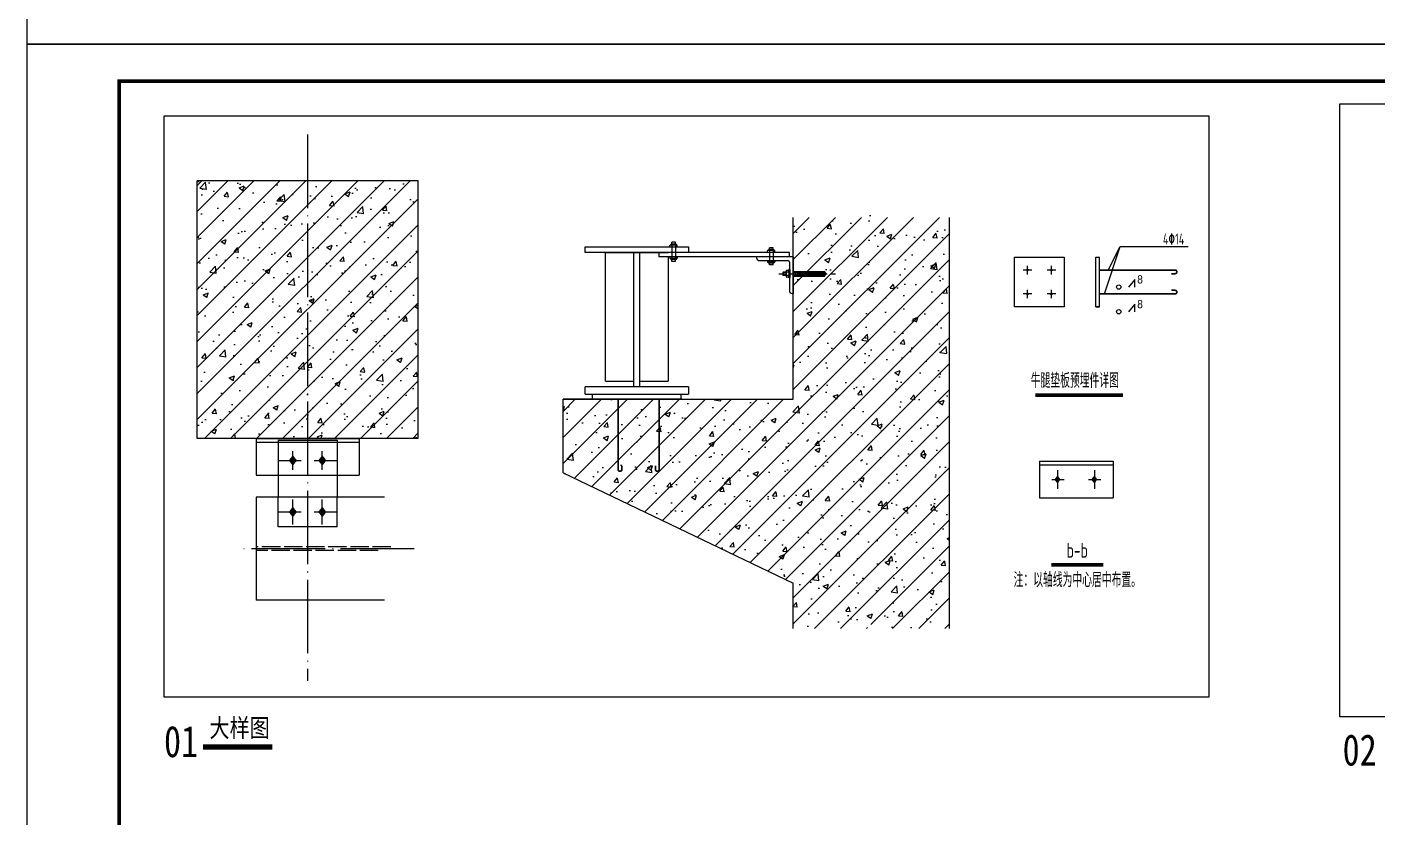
# Model space of a CAD drawing. Extents: x 10220221 to 10320221, y -710711 to -416711.
# Drawn here: x 10220221 to 10256883, y -605711 to -584241 of the extents above; entities that cross this region are included whole.
import ezdxf
from ezdxf.lldxf.tags import DXFTag

# ---------------------------------------------------------------- set-up
doc = ezdxf.new("R2010")
doc.units = 0
doc.header["$LTSCALE"] = 1000
doc.header["$MEASUREMENT"] = 0
for name, pattern in [('5', [1.2, 0.5, -0.1, 0.5, -0.1]), ('DASHED2', [0.375, 0.25, -0.125]), ('DOTE', [2.42, 2, -0.2, 0.02, -0.2])]:
    doc.linetypes.add(name, pattern=pattern)
doc.layers.get('0').update_dxf_attribs({"color": 2})
for name, color, linetype in [('1307', 7, 'Continuous'), ('DIM', 7, 'Continuous'), ('DIM_SYMB', 3, 'Continuous'), ('PUB_TEXT', 7, 'Continuous'), ('PUB_TITLE', 4, 'Continuous'), ('XX1', 7, 'Continuous'), ('ZX', 4, 'Continuous'), ('尺寸标注', 253, 'Continuous'), ('尺寸线及数字', 253, 'Continuous'), ('层10', 7, 'Continuous'), ('总说明文字', 7, 'Continuous'), ('板洞', 253, 'Continuous'), ('标注尺寸数字', 253, 'Continuous'), ('螺栓孔标注', 253, 'Continuous'), ('轴线__点划线', 253, 'Continuous'), ('附图框', 251, 'Continuous'), ('预制板', 1, 'Continuous')]:
    doc.layers.add(name, color=color, linetype=linetype)
doc.styles.add('BIANHAO', font='SIMHEI.TTF', dxfattribs={"width": 0.8})
doc.styles.get("Standard").update_dxf_attribs({"font": 'sa-rs.shx', "width": 0.8, "bigfont": 'GBCBIG.shx'})
doc.styles.add('TSSD', font='tssdeng.shx', dxfattribs={"width": 0.7, "height": 300, "bigfont": 'tssdchn.shx'})
doc.styles.add('TUMING', font='SimSun.ttf', dxfattribs={"width": 0.8, "height": 500})
tags = doc.linetypes.add('DASH', pattern=[0.35, 0.25, -0.1]).pattern_tags.tags
tags[6:7] = [DXFTag(74, 4), DXFTag(75, 0), DXFTag(340, '0'), DXFTag(46, 1.0), DXFTag(50, 0.0), DXFTag(44, 0.0), DXFTag(45, 0.0)]
tags[4:5] = [DXFTag(74, 4), DXFTag(75, 0), DXFTag(340, '0'), DXFTag(46, 1.0), DXFTag(50, 0.0), DXFTag(44, 0.0), DXFTag(45, 0.0)]

# ---------------------------------------------------------------- blocks, each defined once
blk = doc.blocks.new('A$C28856B2C')
at = {"layer": 'XX1'}
h = blk.add_hatch(dxfattribs=at)
h.set_pattern_fill('ANSI31', color=256, scale=15, angle=-180, style=0)
h.set_pattern_definition([(135, (-168973.6758, 823486.4336), (-1.3258252147, -1.3258252147), [])])
h.paths.add_polyline_path([(42.7, 15), (47.7, 21), (50.9, 21), (51.2, 21.6), (51.2, 21), (56.1, 21), (56.5, 21.6), (56.5, 21), (61.4, 21), (61.7, 21.6), (61.8, 21), (66.7, 21), (67, 21.6), (67.1, 21), (72, 21), (72.3, 21.6), (72.3, 21), (77.3, 21), (77.6, 21.6), (77.6, 21), (82.5, 21), (82.9, 21.6), (82.9, 21), (87.8, 21), (88.1, 21.6), (88.2, 21), (93.1, 21), (93.4, 21.6), (93.4, 21), (98.4, 21), (98.7, 21.6), (98.7, 21), (103.6, 21), (104, 21.6), (104, 21), (108.9, 21), (109.2, 21.6), (109.3, 21), (114.2, 21), (114.5, 21.6), (114.6, 21), (119.5, 21), (119.8, 21.6), (119.8, 21), (124.7, 21), (125.1, 21.6), (125.1, 21), (130, 21), (130.3, 21.6), (130.4, 21), (135.3, 21), (135.6, 21.6), (135.7, 21), (140.6, 21), (140.9, 21.6), (140.9, 21), (145.9, 21), (146.2, 21.6), (146.2, 21), (153.2, 21), (153.2, 23.4), (40.3, 23.4), (33.8, 15)])
h.paths.add_polyline_path([(40.3, 6.6), (153.2, 6.6), (153.2, 9), (143.9, 9), (143.5, 8.4), (143.5, 9), (138.6, 9), (138.3, 8.4), (138.2, 9), (133.3, 9), (133, 8.4), (132.9, 9), (128, 9), (127.7, 8.4), (127.7, 9), (122.8, 9), (122.4, 8.4), (122.4, 9), (117.5, 9), (117.2, 8.4), (117.1, 9), (112.2, 9), (111.9, 8.4), (111.8, 9), (106.9, 9), (106.6, 8.4), (106.6, 9), (101.6, 9), (101.3, 8.4), (101.3, 9), (96.4, 9), (96, 8.4), (96, 9), (91.1, 9), (90.8, 8.4), (90.7, 9), (85.8, 9), (85.5, 8.4), (85.5, 9), (80.5, 9), (80.2, 8.4), (80.2, 9), (75.3, 9), (74.9, 8.4), (74.9, 9), (70, 9), (69.7, 8.4), (69.6, 9), (64.7, 9), (64.4, 8.4), (64.3, 9), (59.4, 9), (59.1, 8.4), (59.1, 9), (54.2, 9), (53.8, 8.4), (53.8, 9), (48.9, 9), (48.6, 8.4), (48.5, 9), (47.7, 9), (42.7, 15), (33.8, 15)])
at = {"layer": 'XX1', "linetype": 'DASHED2', "ltscale": 0.1}
blk.add_line((205.6, 15), (0, 15), dxfattribs=at)
at = {"layer": 'XX1', "color": 7}
for p, q in [((47.7, 21), (42.7, 15)), ((47.7, 9), (42.7, 15)), ((153.2, 21), (47.7, 21)), ((153.2, 9), (47.7, 9)), ((48.5, 9), (51.2, 21)), ((48.5, 9), (50.9, 21)), ((48.5, 9), (48.6, 8.4)), ((48.6, 8.4), (48.9, 9)), ((48.9, 9), (51.2, 21)), ((50.9, 21), (51.2, 21.6)), ((51.2, 21.6), (51.2, 21)), ((53.8, 9), (56.5, 21)), ((53.8, 9), (56.1, 21)), ((53.8, 8.4), (54.2, 9)), ((53.8, 9), (53.8, 8.4)), ((54.2, 9), (56.5, 21)), ((56.1, 21), (56.5, 21.6)), ((56.5, 21.6), (56.5, 21)), ((59.1, 9), (61.8, 21)), ((59.1, 9), (61.4, 21)), ((59.1, 8.4), (59.4, 9)), ((59.1, 9), (59.1, 8.4)), ((59.4, 9), (61.8, 21)), ((61.4, 21), (61.7, 21.6)), ((61.7, 21.6), (61.8, 21)), ((64.3, 9), (67.1, 21)), ((64.3, 9), (66.7, 21)), ((64.3, 9), (64.4, 8.4)), ((64.4, 8.4), (64.7, 9)), ((64.7, 9), (67.1, 21)), ((66.7, 21), (67, 21.6)), ((67, 21.6), (67.1, 21)), ((69.6, 9), (72.3, 21)), ((69.6, 9), (72, 21)), ((69.6, 9), (69.7, 8.4)), ((69.7, 8.4), (70, 9)), ((70, 9), (72.3, 21)), ((72, 21), (72.3, 21.6)), ((72.3, 21.6), (72.3, 21)), ((74.9, 9), (77.6, 21)), ((74.9, 9), (77.3, 21)), ((74.9, 8.4), (75.3, 9)), ((74.9, 9), (74.9, 8.4)), ((75.3, 9), (77.6, 21)), ((77.3, 21), (77.6, 21.6)), ((77.6, 21.6), (77.6, 21)), ((80.2, 9), (82.9, 21)), ((80.2, 9), (82.5, 21)), ((80.2, 8.4), (80.5, 9)), ((80.2, 9), (80.2, 8.4)), ((80.5, 9), (82.9, 21)), ((82.5, 21), (82.9, 21.6)), ((82.9, 21.6), (82.9, 21)), ((85.5, 9), (88.2, 21)), ((85.5, 9), (87.8, 21)), ((85.5, 8.4), (85.8, 9)), ((85.5, 9), (85.5, 8.4)), ((85.8, 9), (88.2, 21)), ((87.8, 21), (88.1, 21.6)), ((88.1, 21.6), (88.2, 21)), ((90.7, 9), (93.4, 21)), ((90.7, 9), (93.1, 21)), ((90.7, 9), (90.8, 8.4)), ((90.8, 8.4), (91.1, 9)), ((91.1, 9), (93.4, 21)), ((93.1, 21), (93.4, 21.6)), ((93.4, 21.6), (93.4, 21)), ((96, 9), (98.7, 21)), ((96, 9), (98.4, 21)), ((96, 8.4), (96.4, 9)), ((96, 9), (96, 8.4)), ((96.4, 9), (98.7, 21)), ((98.4, 21), (98.7, 21.6)), ((98.7, 21.6), (98.7, 21)), ((101.3, 9), (104, 21)), ((101.3, 9), (103.6, 21)), ((101.3, 8.4), (101.6, 9)), ((101.3, 9), (101.3, 8.4)), ((101.6, 9), (104, 21)), ((103.6, 21), (104, 21.6)), ((104, 21.6), (104, 21)), ((106.6, 9), (109.3, 21)), ((106.6, 9), (108.9, 21)), ((106.6, 8.4), (106.9, 9)), ((106.6, 9), (106.6, 8.4)), ((106.9, 9), (109.3, 21)), ((108.9, 21), (109.2, 21.6)), ((109.2, 21.6), (109.3, 21)), ((111.8, 9), (114.6, 21)), ((111.8, 9), (114.2, 21)), ((111.8, 9), (111.9, 8.4)), ((111.9, 8.4), (112.2, 9)), ((112.2, 9), (114.6, 21)), ((114.2, 21), (114.5, 21.6)), ((114.5, 21.6), (114.6, 21)), ((117.1, 9), (119.8, 21)), ((117.1, 9), (119.5, 21)), ((117.1, 9), (117.2, 8.4)), ((117.2, 8.4), (117.5, 9)), ((117.5, 9), (119.8, 21)), ((119.5, 21), (119.8, 21.6)), ((119.8, 21.6), (119.8, 21)), ((122.4, 9), (125.1, 21)), ((122.4, 9), (124.7, 21)), ((122.4, 8.4), (122.8, 9)), ((122.4, 9), (122.4, 8.4)), ((122.8, 9), (125.1, 21)), ((124.7, 21), (125.1, 21.6)), ((125.1, 21.6), (125.1, 21)), ((127.7, 9), (130.4, 21)), ((127.7, 9), (130, 21)), ((127.7, 8.4), (128, 9)), ((127.7, 9), (127.7, 8.4)), ((128, 9), (130.4, 21)), ((130, 21), (130.3, 21.6)), ((130.3, 21.6), (130.4, 21)), ((132.9, 9), (135.7, 21)), ((132.9, 9), (135.3, 21)), ((132.9, 9), (133, 8.4)), ((133, 8.4), (133.3, 9)), ((133.3, 9), (135.7, 21)), ((135.3, 21), (135.6, 21.6)), ((135.6, 21.6), (135.7, 21)), ((138.2, 9), (140.9, 21)), ((138.2, 9), (140.6, 21)), ((138.2, 9), (138.3, 8.4)), ((138.3, 8.4), (138.6, 9)), ((138.6, 9), (140.9, 21)), ((140.6, 21), (140.9, 21.6)), ((140.9, 21.6), (140.9, 21)), ((143.5, 9), (146.2, 21)), ((143.5, 9), (145.9, 21)), ((143.5, 8.4), (143.9, 9)), ((143.5, 9), (143.5, 8.4)), ((143.9, 9), (146.2, 21)), ((145.9, 21), (146.2, 21.6)), ((146.2, 21.6), (146.2, 21)), ((146.2, 21), (146.2, 9)), ((166.2, 30), (168.9, 30)), ((166.2, 0), (166.2, 30)), ((166.2, 0), (168.9, 0)), ((168.9, 24.3), (168.9, 30)), ((168.9, 5.7), (168.9, 24.3)), ((168.9, 0), (168.9, 5.7)), ((171.6, 27), (176.7, 27)), ((171.6, 21), (176.7, 21)), ((171.6, 9), (176.7, 9)), ((171.6, 3), (176.7, 3)), ((179.4, 5.7), (179.4, 24.3)), ((179.4, 21), (189.6, 21)), ((179.4, 9), (189.6, 9)), ((189.6, 21), (191.2, 19.4)), ((189.6, 9), (191.2, 10.7)), ((191.2, 10.7), (191.2, 19.4))]:
    blk.add_line(p, q, dxfattribs=at)
at = {"layer": 'XX1'}
blk.add_line((153.2, 6.6), (153.2, 23.4), dxfattribs=at)
at = {"layer": 'XX1', "color": 7, "linetype": 'Continuous'}
for p, q in [((179.4, 19.4), (191.2, 19.4)), ((179.4, 10.7), (191.2, 10.7))]:
    blk.add_line(p, q, dxfattribs=at)
at = {"layer": 'XX1', "color": 7, "linetype": 'DASHED2'}
blk.add_line((189.6, 9), (189.6, 21), dxfattribs=at)
at = {"layer": 'XX1', "color": 7}
for centre, start, end in [((171.6, 24.3), 90, 180), ((171.6, 23.7), 180, 270), ((171.6, 18.3), 90, 180), ((171.6, 11.7), 180, 270), ((171.6, 6.3), 90, 180), ((171.6, 5.7), 180, 270), ((176.7, 24.3), 0, 90), ((176.7, 23.7), 270, 0), ((176.7, 18.3), 0, 90), ((176.7, 11.7), 270, 0), ((176.7, 6.3), 0, 90), ((176.7, 5.7), 270, 0)]:
    blk.add_arc(centre, 2.7, start, end, dxfattribs=at)
at = {"layer": 'ZX'}
for p, q in [((40.3, 23.4), (33.8, 15)), ((33.8, 15), (40.3, 6.6)), ((153.2, 23.4), (40.3, 23.4)), ((153.2, 6.6), (40.3, 6.6))]:
    blk.add_line(p, q, dxfattribs=at)

msp = doc.modelspace()

# ---------------------------------------------------------------- hatches: boundary and pattern name
h = msp.add_hatch()
h.set_pattern_fill('钢筋混凝土', color=256, scale=200)
h.set_pattern_definition([(45, (-23738, -7.26), (-353.55339, 353.55339), []), (50, (-23738, -7.3), (1434.52037, -125.50427), [150, -1650]), (355, (-23738, -7.3), (-277.50267, 1504.38427), [120, -1320]), (100.4514, (-23618.5, -17.7), (1157.01876, 1378.87908), [127.48038, -1402.28422]), (46.1842, (-23738, 392.7), (2134.4821, -331.03803), [225, -2475]), (96.6356, (-23560.1, 365.2), (1869.3254, 1948.23574), [191.22058, -2103.426]), (351.1842, (-23738, 392.7), (1869.3239, 1948.2372), [180, -1980]), (21, (-23538, 292.7), (1193.8141, -805.23778), [150, -1650]), (326, (-23538, 292.7), (486.63066, 1450.3001), [120, -1320]), (71.4514, (-23438.5, 225.6), (1680.44526, 645.061), [127.48038, -1402.28422]), (37.5, (-23738, -7.26), (24.31971, 665.787708), [0, -1304, 0, -1340, 0, -1325]), (7.5, (-23738, -7.26), (526.139075, 788.823424), [0, -764, 0, -1274, 0, -505]), (327.5, (-24184, -7.26), (1067.644872, -45.109743), [0, -500, 0, -1560, 0, -2070]), (317.5, (-24384, -7.3), (1166.37234, 200.209965), [0, -650, 0, -1036, 0, -1470])])
h.paths.add_polyline_path([(10227841, -588421), (10224841, -588421), (10224841, -595421), (10227841, -595421)])
h.paths.add_polyline_path([(10227841, -595421), (10230841, -595421), (10230841, -588421), (10227841, -588421)])
h.paths.add_polyline_path([(10229820, -596514), (10229820, -595928), (10229428, -595928), (10229428, -596514)], flags=9)
h.paths.add_polyline_path([(10229843, -596064), (10229843, -595478), (10229450, -595478), (10229450, -596064)], flags=9)
h.paths.add_polyline_path([(10230466, -595850), (10230466, -595296), (10230074, -595296), (10230074, -595850)], flags=9)
h = msp.add_hatch()
h.set_pattern_fill('钢筋混凝土', color=256, scale=200)
h.set_pattern_definition([(45, (-18837.16, 127.33), (-353.55339, 353.55339), []), (50, (-18837.2, 127.3), (1434.52037, -125.50427), [150, -1650]), (355, (-18837.2, 127.3), (-277.50267, 1504.38427), [120, -1320]), (100.4514, (-18717.6, 116.9), (1157.01876, 1378.87908), [127.48038, -1402.28422]), (46.1842, (-18837.2, 527.3), (2134.4821, -331.03803), [225, -2475]), (96.6356, (-18659.3, 499.7), (1869.3254, 1948.23574), [191.22058, -2103.426]), (351.1842, (-18837.2, 527.3), (1869.3239, 1948.2372), [180, -1980]), (21, (-18637.2, 427.3), (1193.8141, -805.23778), [150, -1650]), (326, (-18637.2, 427.3), (486.63066, 1450.3001), [120, -1320]), (71.4514, (-18537.7, 360.2), (1680.44526, 645.061), [127.48038, -1402.28422]), (37.5, (-18837.16, 127.33), (24.31971, 665.787708), [0, -1304, 0, -1340, 0, -1325]), (7.5, (-18837.16, 127.3), (526.139075, 788.823424), [0, -764, 0, -1274, 0, -505]), (327.5, (-19283.16, 127.33), (1067.644872, -45.109743), [0, -500, 0, -1560, 0, -2070]), (317.5, (-19483.2, 127.3), (1166.37234, 200.209965), [0, -650, 0, -1036, 0, -1470])])
h.paths.add_polyline_path([(10241031, -594356), (10234781, -594356), (10234781, -596356), (10241031, -599356), (10241031, -600587), (10243039, -600587), (10243115, -600377), (10243190, -600797), (10243264, -600587), (10245272, -600587), (10245272, -589416), (10243264, -589416), (10243190, -589626), (10243115, -589206), (10243039, -589416), (10241031, -589416)])
h = msp.add_hatch(color=256)
h.paths.add_polyline_path([(10248216, -596440), (10248141, -596538), (10248205, -596538, -0.414212), (10248216, -596527)])
h.paths.add_polyline_path([(10248250, -596484), (10248216, -596440), (10248216, -596527, -0.140453), (10248222, -596528)])
h.paths.add_polyline_path([(10248250, -596484), (10248222, -596528, -0.258711), (10248227, -596538), (10248291, -596538)])
h.paths.add_polyline_path([(10248291, -596538), (10248227, -596538, -0.414215), (10248216, -596549), (10248216, -596635)])
h.paths.add_polyline_path([(10248216, -596549, -0.414212), (10248205, -596538), (10248141, -596538), (10248216, -596635)])
h = msp.add_hatch(color=256)
h.paths.add_polyline_path([(10249216, -596440), (10249141, -596538), (10249205, -596538, -0.414212), (10249216, -596527)])
h.paths.add_polyline_path([(10249250, -596484), (10249216, -596440), (10249216, -596527, -0.140453), (10249222, -596528)])
h.paths.add_polyline_path([(10249250, -596484), (10249222, -596528, -0.258711), (10249227, -596538), (10249291, -596538)])
h.paths.add_polyline_path([(10249291, -596538), (10249227, -596538, -0.414215), (10249216, -596549), (10249216, -596635)])
h.paths.add_polyline_path([(10249216, -596549, -0.414212), (10249205, -596538), (10249141, -596538), (10249216, -596635)])

# ---------------------------------------------------------------- linework, layer by layer
for p, q in [((10224841, -595421, -2), (10224841, -588421, -2)), ((10230841, -588421, -2), (10224841, -588421, -2)), ((10230841, -595421, -2), (10230841, -588421, -2)), ((10247507, -590846), (10247274, -590846)), ((10247391, -590963), (10247391, -590730)), ((10248157, -590846), (10247924, -590846)), ((10248041, -590963), (10248041, -590730)), ((10247507, -591496), (10247274, -591496)), ((10247391, -591613), (10247391, -591380)), ((10248157, -591496), (10247924, -591496)), ((10248041, -591613), (10248041, -591380)), ((10230841, -595421, -2), (10224841, -595421, -2)), ((10247716, -596038, -2), (10249716, -596038, -2)), ((10247716, -596038, -2), (10247716, -597038, -2)), ((10249716, -596038, -2), (10249716, -597038, -2)), ((10247716, -596138, -2), (10249716, -596138, -2)), ((10248216, -596440, -2), (10248141, -596538, -2)), ((10249216, -596440, -2), (10249141, -596538, -2)), ((10248141, -596538, -2), (10248216, -596635, -2)), ((10249141, -596538, -2), (10249216, -596635, -2)), ((10247716, -597038, -2), (10249716, -597038, -2))]:
    msp.add_line(p, q)
at = {"ltscale": 100}
for p, q in [((10250311, -591100), (10250137, -591309)), ((10250311, -591309), (10250311, -591100)), ((10250311, -591772), (10250137, -591981)), ((10250311, -591981), (10250311, -591772))]:
    msp.add_line(p, q, dxfattribs=at)
for centre in [(10249869, -591309), (10249869, -591981)]:
    msp.add_circle(centre, 59, dxfattribs=at)
at = {"layer": '1307'}
for p, q in [((10249479, -591496), (10249911, -590210)), ((10249581, -590846), (10249911, -590210)), ((10249911, -590210), (10251756, -590210)), ((10249246, -590496), (10249346, -590496)), ((10249246, -591846), (10249246, -590496)), ((10249346, -591846), (10249346, -590496)), ((10249246, -591846), (10249346, -591846)), ((10249346, -591846), (10249246, -591846))]:
    msp.add_line(p, q, dxfattribs=at)
msp.add_lwpolyline([(10247041, -590496), (10248391, -590496), (10248391, -591846), (10247041, -591846)], close=True, dxfattribs=at)
at = {"layer": 'DIM_SYMB', "color": 3, "const_width": 143, "elevation": -1}
msp.add_lwpolyline([(10225000, -603805), (10226884, -603805)], dxfattribs=at)
at = {"layer": 'PUB_TITLE'}
for points in [[(10220221, -584711), (10320221, -584711), (10320221, -542711), (10220221, -542711)], [(10220221, -626711), (10320221, -626711), (10320221, -584711), (10220221, -584711)]]:
    msp.add_lwpolyline(points, close=True, dxfattribs=at)
at = {"layer": 'PUB_TITLE', "const_width": 100}
msp.add_lwpolyline([(10222721, -625711), (10319221, -625711), (10319221, -585711), (10222721, -585711)], close=True, dxfattribs=at)
at = {"layer": '尺寸标注', "color": 7, "const_width": 100}
for points in [[(10247607, -594245), (10249989, -594245)], [(10248041, -598858), (10249450, -598858)]]:
    msp.add_lwpolyline(points, dxfattribs=at)
at = {"layer": '尺寸线及数字'}
for p, q in [((10241031, -594356, -2), (10241031, -589416, -2)), ((10245272, -600587, -2), (10245272, -589416, -2)), ((10235381, -590366, -2), (10235381, -590216, -2)), ((10235381, -590216, -2), (10238181, -590216, -2)), ((10237681, -590216, -2), (10237681, -590176, -2)), ((10237871, -590166, -2), (10237691, -590166, -2)), ((10237706, -590166, -2), (10237706, -590151, -2)), ((10237846, -590141, -2), (10237716, -590141, -2)), ((10237831, -590091, -2), (10237731, -590091, -2)), ((10237731, -590141, -2), (10237731, -590091, -2)), ((10237731, -590141, -2), (10237731, -590561, -2)), ((10237831, -590141, -2), (10237831, -590091, -2)), ((10237831, -590141, -2), (10237831, -590561, -2)), ((10237856, -590166, -2), (10237856, -590151, -2)), ((10237881, -590216, -2), (10237881, -590176, -2)), ((10238181, -590216, -2), (10238181, -590366, -2)), ((10240481, -590241, -2), (10240381, -590241, -2)), ((10240481, -590241, -2), (10240381, -590241, -2)), ((10240381, -590291, -2), (10240381, -590241, -2)), ((10240481, -590291, -2), (10240481, -590241, -2)), ((10240931, -590366, -2), (10235381, -590366, -2)), ((10235931, -593866, -2), (10235931, -590366, -2)), ((10235931, -590366, -2), (10237631, -590366, -2)), ((10235931, -590366, -2), (10237631, -590366, -2)), ((10235931, -590366, -2), (10237631, -590366, -2)), ((10236705, -590366, -2), (10236855, -590366, -2)), ((10236705, -594016, -2), (10236705, -590366, -2)), ((10236855, -590366, -2), (10236855, -594016, -2)), ((10237381, -590366, -2), (10237381, -590486, -2)), ((10241031, -590486, -2), (10237381, -590486, -2)), ((10237631, -590486, -2), (10237631, -593866, -2)), ((10237681, -590486, -2), (10237681, -590526, -2)), ((10237871, -590536, -2), (10237691, -590536, -2)), ((10237706, -590536, -2), (10237706, -590551, -2)), ((10237846, -590561, -2), (10237716, -590561, -2)), ((10237731, -590611, -2), (10237731, -590561, -2)), ((10237831, -590611, -2), (10237731, -590611, -2)), ((10237831, -590611, -2), (10237831, -590561, -2)), ((10237856, -590536, -2), (10237856, -590551, -2)), ((10237881, -590486, -2), (10237881, -590526, -2)), ((10241031, -590486, -2), (10240031, -590486, -2)), ((10240081, -590586, -2), (10240881, -590586, -2)), ((10240331, -590366, -2), (10240331, -590326, -2)), ((10240331, -590586, -2), (10240331, -590621, -2)), ((10240531, -590316, -2), (10240341, -590316, -2)), ((10240356, -590316, -2), (10240356, -590301, -2)), ((10240496, -590291, -2), (10240366, -590291, -2)), ((10240381, -590291, -2), (10240381, -590656, -2)), ((10240481, -590291, -2), (10240481, -590656, -2)), ((10240506, -590316, -2), (10240506, -590301, -2)), ((10240531, -590366, -2), (10240531, -590316, -2)), ((10240531, -590586, -2), (10240531, -590621, -2)), ((10240931, -590486, -2), (10240931, -590366, -2)), ((10241031, -590486, -2), (10241031, -591486, -2)), ((10240521, -590632, -2), (10240341, -590632, -2)), ((10240356, -590632, -2), (10240356, -590647, -2)), ((10240496, -590656, -2), (10240366, -590656, -2)), ((10240381, -590707, -2), (10240381, -590656, -2)), ((10240481, -590707, -2), (10240381, -590707, -2)), ((10240481, -590707, -2), (10240381, -590707, -2)), ((10240481, -590707, -2), (10240481, -590656, -2)), ((10240506, -590632, -2), (10240506, -590647, -2)), ((10240931, -590636, -2), (10240931, -591436, -2)), ((10235931, -593866, -2), (10236705, -593866, -2)), ((10236855, -593866, -2), (10237631, -593866, -2)), ((10238181, -594016, -2), (10235381, -594016, -2)), ((10235381, -594216, -2), (10235381, -594016, -2)), ((10235381, -594216, -2), (10238181, -594216, -2)), ((10235581, -594356, -2), (10235581, -594216, -2)), ((10237980, -594216, -2), (10237980, -594356, -2)), ((10238181, -594016, -2), (10238181, -594216, -2)), ((10238005, -594356, -2), (10234781, -594356, -2)), ((10234781, -596356, -2), (10234781, -594356, -2)), ((10234781, -594356, -2), (10241031, -594356, -2)), ((10226441, -595421, -2), (10229241, -595421, -2)), ((10226441, -595421, -2), (10226441, -596421, -2)), ((10226441, -595521, -2), (10229241, -595521, -2)), ((10229241, -595421, -2), (10229241, -596421, -2)), ((10234781, -596356, -2), (10241031, -599356, -2)), ((10229930, -597021, -2), (10226441, -597021, -2)), ((10226441, -597021, -2), (10226441, -599821, -2)), ((10241031, -600587, -2), (10241031, -599356, -2)), ((10229930, -599821, -2), (10226441, -599821, -2))]:
    msp.add_line(p, q, dxfattribs=at)
at = {"layer": '尺寸线及数字', "linetype": 'DASH'}
msp.add_line((10226441, -596421, -2), (10229241, -596421, -2), dxfattribs=at)
at = {"layer": '尺寸线及数字'}
for centre, radius, start, end in [((10237691, -590176, -2), 9.9, 90, 180), ((10237716, -590151, -2), 10.6, 90, 180), ((10237846, -590151, -2), 9.96, 0, 90), ((10237871, -590176, -2), 9.96, 0, 90), ((10237691, -590526, -2), 9.96, 180, 270), ((10237716, -590551, -2), 9.91, 180, 270), ((10237846, -590551, -2), 9.37, 270, 0), ((10237871, -590526, -2), 10.3, 270, 0), ((10240145, -590491, -2), 114, 177.2051, 235.925), ((10240341, -590326, -2), 9.9, 90, 180), ((10240341, -590621, -2), 10.3, 180, 270), ((10240366, -590301, -2), 10.6, 90, 180), ((10240496, -590301, -2), 9.96, 0, 90), ((10240521, -590621, -2), 10.3, 270, 0), ((10240881, -590636, -2), 50, 0, 90), ((10240366, -590647, -2), 9.94, 180, 270), ((10240496, -590647, -2), 9.37, 270, 0), ((10241025, -591372, -2), 114, 214.075, 272.7949)]:
    msp.add_arc(centre, radius, start, end, dxfattribs=at)
at = {"layer": '层10'}
for p, q in [((10248216, -596788, -2), (10248216, -596288, -2)), ((10248216, -596663, -2), (10248216, -596413, -2)), ((10249216, -596788, -2), (10249216, -596288, -2)), ((10249216, -596663, -2), (10249216, -596413, -2)), ((10248050, -596538, -2), (10248383, -596538, -2)), ((10248133, -596538, -2), (10248299, -596538, -2)), ((10249050, -596538, -2), (10249383, -596538, -2)), ((10249133, -596538, -2), (10249299, -596538, -2))]:
    msp.add_line(p, q, dxfattribs=at)
at = {"layer": '层10', "const_width": 37.5}
for points in [[(10247409, -590846, 1), (10247372, -590846, 1), (10247409, -590846, 1)], [(10248059, -590846, 1), (10248022, -590846, 1), (10248059, -590846, 1)], [(10247409, -591496, 1), (10247372, -591496, 1), (10247409, -591496, 1)], [(10248059, -591496, 1), (10248022, -591496, 1), (10248059, -591496, 1)]]:
    msp.add_lwpolyline(points, format="xyb", dxfattribs=at)
at = {"layer": '板洞', "color": 1}
for p, q in [((10227041, -595471, -2), (10227041, -597021, -2)), ((10227041, -595471, -2), (10228641, -595471, -2)), ((10228641, -595471, -2), (10228641, -597021, -2))]:
    msp.add_line(p, q, dxfattribs=at)
at = {"layer": '板洞', "color": 253}
for p, q in [((10227041, -596021, -2), (10227666, -596021, -2)), ((10227441, -596275, -2), (10227441, -595765, -2)), ((10228016, -596021, -2), (10228641, -596021, -2)), ((10228241, -596275, -2), (10228241, -595765, -2)), ((10227441, -597759, -2), (10227441, -597084, -2)), ((10228241, -597759, -2), (10228241, -597084, -2)), ((10227041, -597421, -2), (10227666, -597421, -2)), ((10228016, -597421, -2), (10228641, -597421, -2))]:
    msp.add_line(p, q, dxfattribs=at)
at = {"layer": '板洞', "color": 253, "linetype": 'DASH'}
for p, q in [((10227041, -597821, -2), (10227041, -597021, -2)), ((10228641, -597821, -2), (10228641, -597021, -2)), ((10228641, -597821, -2), (10227041, -597821, -2))]:
    msp.add_line(p, q, dxfattribs=at)
at = {"layer": '板洞'}
for points in [[(10227441, -596167, -2), (10227553, -596021, -2), (10227328, -596021, -2), (10227441, -595875, -2)], [(10228241, -596167, -2), (10228353, -596021, -2), (10228128, -596021, -2), (10228241, -595875, -2)], [(10227441, -597567, -2), (10227553, -597421, -2), (10227328, -597421, -2), (10227441, -597275, -2)], [(10228241, -597567, -2), (10228353, -597421, -2), (10228128, -597421, -2), (10228241, -597275, -2)]]:
    msp.add_solid(points, dxfattribs=at)
at = {"layer": '螺栓孔标注'}
for start, end in [(0, 180), (180, 0)]:
    msp.add_arc((10227441, -596021, -2), 0.425, start, end, dxfattribs=at)
at = {"layer": '轴线__点划线', "linetype": 'DOTE'}
for p, q in [((10227841, -587162, -2), (10227841, -602011, -2)), ((10230738, -598421, -2), (10226106, -598421, -2))]:
    msp.add_line(p, q, dxfattribs=at)
at = {"layer": '轴线__点划线', "color": 94, "linetype": '5'}
for p, q in [((10230102, -598371, -2), (10226441, -598371, -2)), ((10229758, -598471, -2), (10226441, -598471, -2))]:
    msp.add_line(p, q, dxfattribs=at)
at = {"layer": '附图框', "elevation": 3}
for points in [[(10255875, -586325), (10284243, -586325), (10284243, -602992), (10255875, -602992)], [(10223950, -586655), (10252319, -586655), (10252319, -602456), (10223950, -602456)]]:
    msp.add_lwpolyline(points, close=True, dxfattribs=at)
at = {"layer": '预制板', "const_width": 45}
for points in [[(10249346, -590846), (10251396, -590846)], [(10251296, -590946), (10251396, -590946)], [(10249346, -591496), (10251396, -591496)], [(10251296, -591396), (10251396, -591396)]]:
    msp.add_lwpolyline(points, dxfattribs=at)
for points in [[(10251396, -590946, 1), (10251396, -590846)], [(10251396, -591496, 1), (10251396, -591396)]]:
    msp.add_lwpolyline(points, format="xyb", dxfattribs=at)
at = {"layer": '预制板', "const_width": 45, "elevation": -2}
for points in [[(10236277, -594356), (10236277, -596266)], [(10237389, -594356), (10237389, -596266)], [(10236377, -596166), (10236377, -596266)], [(10237289, -596166), (10237289, -596266)]]:
    msp.add_lwpolyline(points, dxfattribs=at)
for points in [[(10236277, -596266, 1), (10236377, -596266)], [(10237289, -596266, 1), (10237389, -596266)]]:
    msp.add_lwpolyline(points, format="xyb", dxfattribs=at)

# ---------------------------------------------------------------- block references
at = {"layer": 'DIM', "xscale": 7.5, "yscale": 7.5, "zscale": 7.5, "rotation": 180}
msp.add_blockref('A$C28856B2C', (10242180, -590836, -2), dxfattribs=at)

# ---------------------------------------------------------------- texts
at = {"layer": 'DIM_SYMB', "color": 7, "style": 'TUMING', "width": 0.8}
msp.add_text('大样图', height=500.2, dxfattribs=at).set_placement((10225177, -603540, -1))
at = {"layer": 'PUB_TEXT', "style": 'BIANHAO', "width": 0.8}
for s, p in [('01', (10223942, -604083, -1)), ('02', (10255949, -604312, 3))]:
    msp.add_text(s, height=850, dxfattribs=at).set_placement(p)
at = {"layer": '总说明文字', "style": 'TSSD', "width": 0.7}
for s, p in [('牛腿垫板预埋件详图', (10247480, -594049)), ('b-b', (10248455, -598662)), ('注：以轴线为中心居中布置。', (10247015, -599465))]:
    msp.add_text(s, height=400, dxfattribs=at).set_placement(p)
at = {"layer": '标注尺寸数字', "style": 'TSSD', "width": 0.7}
msp.add_text('4%%13014', height=300, dxfattribs=at).set_placement((10251070, -590153))
at = {"layer": '标注尺寸数字', "width": 0.925714}
for p in [(10250371, -591212), (10250371, -591884)]:
    msp.add_text('8', height=225, dxfattribs=at).set_placement(p)

doc.saveas('drawing.dxf')
